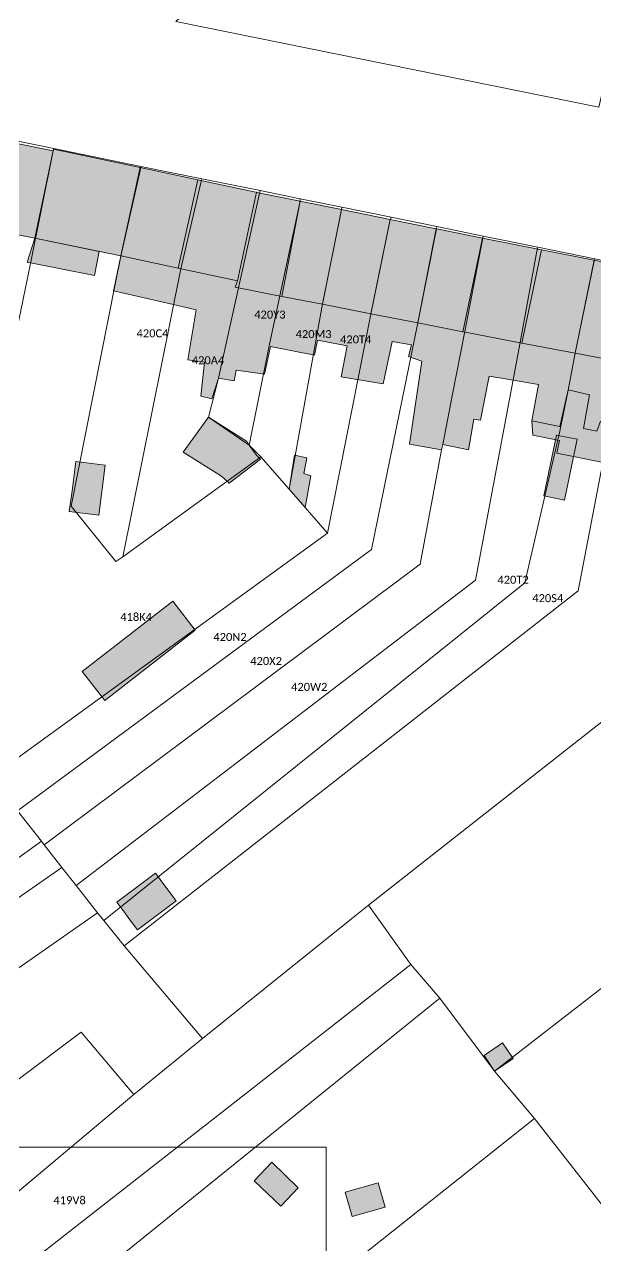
# Model space of a CAD drawing. Header units: metres. Extents: x 113120 to 240396, y 120329 to 242116.
# Drawn here: x 117283.6 to 117340.7, y 121474.9 to 121596.9 of the extents above; entities that cross this region are included whole.
import ezdxf

# ---------------------------------------------------------------- set-up
doc = ezdxf.new("R2010")
doc.units = ezdxf.units.M
doc.header["$LTSCALE"] = 3
doc.layers.get('0').update_dxf_attribs({"lineweight": 0})
for name, color, linetype, lineweight in [('Bpn_CaPa', 78, 'Continuous', 0), ('Bpn_ReBu', 4, 'Continuous', 0), ('Bpt_CaNu', 7, 'Continuous', 0), ('Hachure bâtiment', 11, 'Continuous', 0)]:
    doc.layers.add(name, color=color, linetype=linetype, lineweight=lineweight)
doc.styles.add('Legend', font='')
doc.styles.get('Legend').set_extended_font_data('Calibri')

msp = doc.modelspace()

# ---------------------------------------------------------------- hatches: boundary and pattern name
at = {"layer": 'Hachure bâtiment'}
h = msp.add_hatch(color=256, dxfattribs=at)
h.dxf.hatch_style = 1
h.paths.add_polyline_path([(117286.47, 121584.3), (117284.63, 121575.58), (117280.23, 121576.43), (117281.83, 121585.22)])
h = msp.add_hatch(color=256, dxfattribs=at)
h.dxf.hatch_style = 1
h.paths.add_polyline_path([(117295.17, 121582.63), (117293.22, 121573.79), (117284.63, 121575.58), (117286.47, 121584.3), (117286.5, 121584.47)])
h = msp.add_hatch(color=256, dxfattribs=at)
h.dxf.hatch_style = 1
h.paths.add_polyline_path([(117300.92, 121581.4), (117298.98, 121572.57), (117293.22, 121573.79), (117295.17, 121582.63)])
h = msp.add_hatch(color=256, dxfattribs=at)
h.dxf.hatch_style = 1
h.paths.add_polyline_path([(117306.58, 121580.2), (117306.79, 121580.16), (117304.92, 121571.32), (117298.98, 121572.57), (117300.92, 121581.4)])
h = msp.add_hatch(color=256, dxfattribs=at)
h.dxf.hatch_style = 1
h.paths.add_polyline_path([(117307.01, 121580.11), (117311.17, 121579.27), (117309.35, 121569.75), (117304.67, 121570.67), (117304.92, 121571.32), (117306.79, 121580.16)])
h = msp.add_hatch(color=256, dxfattribs=at)
h.dxf.hatch_style = 1
h.paths.add_polyline_path([(117315.3, 121578.43), (117313.4, 121568.96), (117309.35, 121569.75), (117311.17, 121579.27)])
h = msp.add_hatch(color=256, dxfattribs=at)
h.dxf.hatch_style = 1
h.paths.add_polyline_path([(117320.2, 121577.44), (117318.25, 121568.01), (117313.4, 121568.96), (117315.3, 121578.43)])
h = msp.add_hatch(color=256, dxfattribs=at)
h.dxf.hatch_style = 1
h.paths.add_polyline_path([(117324.61, 121576.54), (117324.78, 121576.51), (117322.95, 121567.09), (117318.25, 121568.01), (117320.2, 121577.44)])
h = msp.add_hatch(color=256, dxfattribs=at)
h.dxf.hatch_style = 1
h.paths.add_polyline_path([(117325.02, 121576.46), (117329.43, 121575.58), (117327.47, 121566.21), (117327.3, 121566.24), (117322.95, 121567.09), (117324.78, 121576.51)])
h = msp.add_hatch(color=256, dxfattribs=at)
h.dxf.hatch_style = 1
h.paths.add_polyline_path([(117284.63, 121575.58), (117291.05, 121574.24), (117290.58, 121571.85), (117283.86, 121573.18)])
h = msp.add_hatch(color=256, dxfattribs=at)
h.dxf.hatch_style = 1
h.paths.add_polyline_path([(117335.34, 121574.41), (117333.38, 121565.08), (117327.69, 121566.16), (117327.47, 121566.21), (117329.43, 121575.58)])
h = msp.add_hatch(color=256, dxfattribs=at)
h.dxf.hatch_style = 1
h.paths.add_polyline_path([(117298.98, 121572.57), (117304.92, 121571.32), (117304.67, 121570.67), (117309.35, 121569.75), (117313.4, 121568.96), (117318.25, 121568.01), (117322.95, 121567.09), (117327.3, 121566.24), (117327.47, 121566.21), (117327.69, 121566.16), (117333.38, 121565.08), (117338.7, 121564.07), (117343.77, 121563.12), (117342.43, 121557.07), (117341.23, 121557.27), (117340.87, 121556.28), (117339.53, 121556.53), (117340.13, 121559.92), (117338, 121560.4), (117337.16, 121556.73), (117334.37, 121557.32), (117335.03, 121560.93), (117332.33, 121561.4), (117330.1, 121561.78), (117329.23, 121557.38), (117328.57, 121557.48), (117328.03, 121554.4), (117325.47, 121554.93), (117325.32, 121554.4), (117322.12, 121554.98), (117323.37, 121563.27), (117322.01, 121563.74), (117322.32, 121564.9), (117320.37, 121565.23), (117319.47, 121561.02), (117315.28, 121561.7), (117315.88, 121564.82), (117312.92, 121565.38), (117312.6, 121563.87), (117308.22, 121564.73), (117307.62, 121561.98), (117307.4, 121562.01), (117304.77, 121562.38), (117304.57, 121561.32), (117303, 121561.57), (117302.33, 121559.5), (117301.23, 121559.77), (117301.6, 121563.17), (117299.92, 121563.42), (117300.77, 121568.4), (117298.32, 121568.96), (117292.5, 121570.3), (117292.56, 121570.6), (117293.22, 121573.79)])
h = msp.add_hatch(color=256, dxfattribs=at)
h.dxf.hatch_style = 1
h.paths.add_polyline_path([(117340.6, 121573.36), (117338.7, 121564.07), (117333.38, 121565.08), (117335.34, 121574.41)])
h = msp.add_hatch(color=256, dxfattribs=at)
h.dxf.hatch_style = 1
h.paths.add_polyline_path([(117345.37, 121572.42), (117345.35, 121572.33), (117343.77, 121563.12), (117338.7, 121564.07), (117340.6, 121573.36)])
h = msp.add_hatch(color=256, dxfattribs=at)
h.dxf.hatch_style = 1
h.paths.add_polyline_path([(117342.43, 121557.07), (117341.52, 121553.14), (117336.88, 121554.06), (117337.13, 121555.33), (117334.45, 121555.86), (117334.37, 121557.32), (117337.16, 121556.73), (117338, 121560.4), (117340.13, 121559.92), (117339.53, 121556.53), (117340.87, 121556.28), (117341.23, 121557.27)])
h = msp.add_hatch(color=256, dxfattribs=at)
h.dxf.hatch_style = 1
h.paths.add_polyline_path([(117305.8, 121555.28), (117306.08, 121554.88), (117306.8, 121553.87), (117307.22, 121553.47), (117304.08, 121551.07), (117303.3, 121551.77), (117299.47, 121554.18), (117302, 121557.69)])
h = msp.add_hatch(color=256, dxfattribs=at)
h.dxf.hatch_style = 1
h.paths.add_polyline_path([(117338.9, 121555.47), (117337.63, 121549.38), (117335.58, 121549.8), (117336.83, 121555.88)])
h = msp.add_hatch(color=256, dxfattribs=at)
h.dxf.hatch_style = 1
h.paths.add_polyline_path([(117288.07, 121548.24), (117288.34, 121550.32), (117288.71, 121553.24), (117291.67, 121552.86), (117291.03, 121547.86)])
h = msp.add_hatch(color=256, dxfattribs=at)
h.dxf.hatch_style = 1
h.paths.add_polyline_path([(117311.83, 121553.62), (117311.53, 121552.03), (117312.23, 121551.8), (117311.67, 121548.65), (117310.07, 121550.48), (117310.6, 121553.87)])
h = msp.add_hatch(color=256, dxfattribs=at)
h.dxf.hatch_style = 1
h.paths.add_polyline_path([(117291.62, 121529.35), (117289.37, 121532.24), (117298.42, 121539.28), (117300.66, 121536.39)])
h = msp.add_hatch(color=256, dxfattribs=at)
h.dxf.hatch_style = 1
h.paths.add_polyline_path([(117294.88, 121506.43), (117294.14, 121507.42), (117293.79, 121507.9), (117293.55, 121508.22), (117293.46, 121508.34), (117292.83, 121509.19), (117296.71, 121512.07), (117297.64, 121510.81), (117298.76, 121509.31)])
h = msp.add_hatch(color=256, dxfattribs=at)
h.dxf.hatch_style = 1
h.paths.add_polyline_path([(117332.48, 121493.57), (117330.63, 121492.3), (117329.58, 121493.85), (117331.42, 121495.12)])
h = msp.add_hatch(color=256, dxfattribs=at)
h.dxf.hatch_style = 1
h.paths.add_polyline_path([(117310.98, 121480.63), (117309.23, 121478.8), (117306.58, 121481.33), (117308.33, 121483.18)])
h = msp.add_hatch(color=256, dxfattribs=at)
h.dxf.hatch_style = 1
h.paths.add_polyline_path([(117319.7, 121478.7), (117316.38, 121477.77), (117315.68, 121480.18), (117319, 121481.13)])

# ---------------------------------------------------------------- linework, layer by layer
at = {"flags": 128}
msp.add_lwpolyline([(116736.27, 120667.93), (117313.77, 120667.93), (117313.77, 121484.68), (116736.27, 121484.68)], close=True, dxfattribs=at)
at = {"layer": 'Bpn_CaPa'}
for points in [[(117350.46, 121644.69), (117348.64, 121630.77), (117345.91, 121615.27), (117342.82, 121596.21), (117341.07, 121588.67), (117298.74, 121597.22), (117350.46, 121644.69)], [(117286.51, 121584.53), (117286.42, 121584.12), (117284.18, 121573.02), (117272.42, 121515.95), (117261.08, 121507.55), (117254.91, 121515.51), (117264.72, 121522.38), (117265.53, 121526.31), (117267.62, 121536.38), (117268.31, 121539.7), (117275.65, 121575.95), (117277.52, 121586.35), (117286.51, 121584.53)], [(117286.51, 121584.53), (117295.24, 121582.75), (117295.15, 121582.34), (117293.23, 121573.78), (117292.68, 121571.13), (117288.27, 121548.78), (117292.73, 121543.23), (117293.42, 121543.72), (117307.23, 121553.72), (117310.07, 121550.48), (117313.92, 121546.08), (117280.12, 121521.6), (117272.42, 121515.95), (117284.18, 121573.02), (117286.42, 121584.12), (117286.51, 121584.53)], [(117301.32, 121581.51), (117301.24, 121581.11), (117299.24, 121572.51), (117293.42, 121543.72), (117292.73, 121543.23), (117288.27, 121548.78), (117292.68, 121571.13), (117293.23, 121573.78), (117295.15, 121582.34), (117295.24, 121582.75), (117301.32, 121581.51)], [(117306.08, 121554.88), (117307.23, 121553.72), (117293.42, 121543.72), (117299.24, 121572.51), (117301.24, 121581.11), (117301.32, 121581.51), (117307.17, 121580.32), (117307.08, 121579.9), (117303.87, 121565.5), (117303, 121561.57), (117302, 121557.69), (117306.08, 121554.88)], [(117306.08, 121554.88), (117302, 121557.69), (117303, 121561.57), (117303.87, 121565.5), (117307.08, 121579.9), (117307.17, 121580.32), (117311.17, 121579.51), (117311.16, 121579.09), (117309.15, 121569.79), (117308.07, 121564.79), (117306.08, 121554.88)], [(117306.08, 121554.88), (117308.07, 121564.79), (117309.15, 121569.79), (117311.16, 121579.09), (117311.17, 121579.51), (117315.35, 121578.66), (117315.29, 121578.25), (117313.41, 121568.99), (117310.07, 121550.48), (117307.23, 121553.72), (117306.08, 121554.88)], [(117315.35, 121578.66), (117320.27, 121577.66), (117320.15, 121577.27), (117318.24, 121567.98), (117313.92, 121546.08), (117310.07, 121550.48), (117313.41, 121568.99), (117315.29, 121578.25), (117315.35, 121578.66)], [(117324.86, 121576.73), (117324.78, 121576.32), (117322.95, 121567.09), (117318.32, 121544.43), (117282.87, 121518.33), (117280.12, 121521.6), (117313.92, 121546.08), (117318.24, 121567.98), (117320.15, 121577.27), (117320.27, 121577.66), (117324.86, 121576.73)], [(117324.86, 121576.73), (117329.5, 121575.78), (117329.42, 121575.39), (117327.65, 121566.23), (117326.44, 121559.96), (117325.47, 121554.93), (117325.32, 121554.4), (117323.2, 121542.97), (117285.56, 121514.91), (117285.27, 121515.27), (117282.87, 121518.33), (117318.32, 121544.43), (117322.95, 121567.09), (117324.78, 121576.32), (117324.86, 121576.73)], [(117288.74, 121510.86), (117287.33, 121512.65), (117285.56, 121514.91), (117323.2, 121542.97), (117325.32, 121554.4), (117325.47, 121554.93), (117326.44, 121559.96), (117327.65, 121566.23), (117329.42, 121575.39), (117329.5, 121575.78), (117334.98, 121574.67), (117334.86, 121574.28), (117333.2, 121565.14), (117328.74, 121541.37), (117288.74, 121510.86)], [(117340.66, 121573.51), (117340.56, 121573.12), (117338.7, 121564.07), (117337.96, 121560.21), (117337.16, 121556.26), (117333.67, 121541.1), (117291.51, 121507.36), (117290.88, 121508.13), (117288.74, 121510.86), (117328.74, 121541.37), (117333.2, 121565.14), (117334.86, 121574.28), (117334.98, 121574.67), (117340.66, 121573.51)], [(117293.55, 121504.83), (117291.51, 121507.36), (117333.67, 121541.1), (117337.16, 121556.26), (117337.96, 121560.21), (117338.7, 121564.07), (117340.56, 121573.12), (117340.66, 121573.51), (117345.43, 121572.54), (117345.32, 121572.15), (117341.57, 121553.68), (117339, 121540.3), (117293.55, 121504.83)], [(117293.55, 121504.83), (117339, 121540.3), (117341.57, 121553.68), (117345.32, 121572.15), (117345.43, 121572.54), (117388.07, 121563.87), (117318.02, 121508.87), (117301.41, 121495.57), (117293.55, 121504.83)], [(117398.95, 121561.66), (117397.93, 121556.52), (117395.78, 121546.72), (117394.96, 121542.1), (117330.63, 121492.3), (117325.14, 121499.6), (117322.27, 121502.95), (117318.02, 121508.87), (117388.07, 121563.87), (117398.95, 121561.66)], [(117343.7, 121475.96), (117334.63, 121487.55), (117330.63, 121492.3), (117394.96, 121542.1), (117395.78, 121546.72), (117397.93, 121556.52), (117398.95, 121561.66), (117408.77, 121559.67), (117405.96, 121545.94), (117401.34, 121521.72), (117343.7, 121475.96)], [(117227.8, 121478.02), (117225.02, 121482.19), (117232.47, 121485.84), (117234.61, 121486.95), (117241.73, 121491.2), (117260.58, 121502.08), (117282.87, 121518.33), (117285.27, 121515.27), (117267.49, 121502.5), (117254.78, 121493.95), (117240.72, 121485.32), (117236.94, 121483.23), (117234.74, 121481.81), (117227.8, 121478.02)], [(117227.8, 121478.02), (117234.74, 121481.81), (117236.94, 121483.23), (117240.72, 121485.32), (117254.78, 121493.95), (117267.49, 121502.5), (117285.27, 121515.27), (117285.56, 121514.91), (117287.33, 121512.65), (117247.98, 121485.3), (117243.16, 121482.06), (117240.11, 121480.01), (117238.51, 121479.05), (117230.48, 121474.94), (117227.8, 121478.02)], [(117288.74, 121510.86), (117290.88, 121508.13), (117251.51, 121480.67), (117249.35, 121479.06), (117243.52, 121475.12), (117242.78, 121474.51), (117235.83, 121468.8), (117232.74, 121472.35), (117230.48, 121474.94), (117238.51, 121479.05), (117240.11, 121480.01), (117243.16, 121482.06), (117247.98, 121485.3), (117287.33, 121512.65), (117288.74, 121510.86)], [(117293.55, 121504.83), (117301.41, 121495.57), (117294.52, 121489.95), (117289.27, 121496.2), (117257.17, 121472.12), (117249.92, 121466.68), (117242.42, 121460.99), (117235.83, 121468.8), (117242.78, 121474.51), (117243.52, 121475.12), (117249.35, 121479.06), (117251.51, 121480.67), (117290.88, 121508.13), (117291.51, 121507.36), (117293.55, 121504.83)], [(117301.41, 121495.57), (117318.02, 121508.87), (117322.27, 121502.95), (117268.43, 121460.93), (117260.58, 121454.89), (117260.05, 121454.48), (117253.04, 121449.09), (117248.98, 121453.83), (117253.59, 121457.17), (117256.06, 121459.16), (117278.7, 121476.72), (117294.52, 121489.95), (117301.41, 121495.57)], [(117253.04, 121449.09), (117260.05, 121454.48), (117260.58, 121454.89), (117268.43, 121460.93), (117322.27, 121502.95), (117325.14, 121499.6), (117270.59, 121455.6), (117268.21, 121453.79), (117266.62, 121452.47), (117263.93, 121450.52), (117256.8, 121444.64), (117253.04, 121449.09)], [(117334.63, 121487.55), (117280.6, 121444.71), (117276.32, 121441.21), (117271.61, 121437.5), (117266.35, 121433.44), (117264.47, 121435.66), (117263.57, 121436.48), (117256.8, 121444.64), (117263.93, 121450.52), (117266.62, 121452.47), (117268.21, 121453.79), (117270.59, 121455.6), (117325.14, 121499.6), (117330.63, 121492.3), (117334.63, 121487.55)], [(117294.52, 121489.95), (117278.7, 121476.72), (117275.3, 121480.82), (117256.82, 121466.22), (117256.45, 121465.93), (117252.6, 121462.9), (117250.34, 121461.23), (117245.24, 121457.63), (117242.42, 121460.99), (117249.92, 121466.68), (117257.17, 121472.12), (117289.27, 121496.2), (117294.52, 121489.95)], [(117343.7, 121475.96), (117331.42, 121466.27), (117290.41, 121432.8), (117288.87, 121434.62), (117286.37, 121432.61), (117282.28, 121434.02), (117272.54, 121425.99), (117269.98, 121429.32), (117275.07, 121433.48), (117279.8, 121437.4), (117276.32, 121441.21), (117280.6, 121444.71), (117334.63, 121487.55), (117343.7, 121475.96)]]:
    msp.add_lwpolyline(points, close=True, dxfattribs=at)
at = {"layer": 'Bpn_ReBu'}
for points in [[(117286.47, 121584.3), (117284.63, 121575.58), (117280.23, 121576.43), (117281.83, 121585.22), (117286.47, 121584.3)], [(117295.17, 121582.63), (117293.22, 121573.79), (117284.63, 121575.58), (117286.47, 121584.3), (117286.5, 121584.47), (117295.17, 121582.63)], [(117300.92, 121581.4), (117298.98, 121572.57), (117293.22, 121573.79), (117295.17, 121582.63), (117300.92, 121581.4)], [(117306.58, 121580.2), (117306.79, 121580.16), (117304.92, 121571.32), (117298.98, 121572.57), (117300.92, 121581.4), (117306.58, 121580.2)], [(117307.01, 121580.11), (117311.17, 121579.27), (117309.35, 121569.75), (117304.67, 121570.67), (117304.92, 121571.32), (117306.79, 121580.16), (117307.01, 121580.11)], [(117315.3, 121578.43), (117313.4, 121568.96), (117309.35, 121569.75), (117311.17, 121579.27), (117315.3, 121578.43)], [(117320.2, 121577.44), (117318.25, 121568.01), (117313.4, 121568.96), (117315.3, 121578.43), (117320.2, 121577.44)], [(117324.61, 121576.54), (117324.78, 121576.51), (117322.95, 121567.09), (117318.25, 121568.01), (117320.2, 121577.44), (117324.61, 121576.54)], [(117325.02, 121576.46), (117329.43, 121575.58), (117327.47, 121566.21), (117327.3, 121566.24), (117322.95, 121567.09), (117324.78, 121576.51), (117325.02, 121576.46)], [(117284.63, 121575.58), (117291.05, 121574.24), (117290.58, 121571.85), (117283.86, 121573.18), (117284.63, 121575.58)], [(117335.34, 121574.41), (117333.38, 121565.08), (117327.69, 121566.16), (117327.47, 121566.21), (117329.43, 121575.58), (117335.34, 121574.41)], [(117340.6, 121573.36), (117338.7, 121564.07), (117333.38, 121565.08), (117335.34, 121574.41), (117340.6, 121573.36)], [(117345.37, 121572.42), (117345.35, 121572.33), (117343.77, 121563.12), (117338.7, 121564.07), (117340.6, 121573.36), (117345.37, 121572.42)], [(117342.43, 121557.07), (117341.52, 121553.14), (117336.88, 121554.06), (117337.13, 121555.33), (117334.45, 121555.86), (117334.37, 121557.32), (117337.16, 121556.73), (117338, 121560.4), (117340.13, 121559.92), (117339.53, 121556.53), (117340.87, 121556.28), (117341.23, 121557.27), (117342.43, 121557.07)], [(117305.8, 121555.28), (117306.08, 121554.88), (117306.8, 121553.87), (117307.22, 121553.47), (117304.08, 121551.07), (117303.3, 121551.77), (117299.47, 121554.18), (117302, 121557.69), (117305.8, 121555.28)], [(117338.9, 121555.47), (117337.63, 121549.38), (117335.58, 121549.8), (117336.83, 121555.88), (117338.9, 121555.47)], [(117288.07, 121548.24), (117288.34, 121550.32), (117288.71, 121553.24), (117291.67, 121552.86), (117291.03, 121547.86), (117288.07, 121548.24)], [(117311.83, 121553.62), (117311.53, 121552.03), (117312.23, 121551.8), (117311.67, 121548.65), (117310.07, 121550.48), (117310.6, 121553.87), (117311.83, 121553.62)], [(117291.62, 121529.35), (117289.37, 121532.24), (117298.42, 121539.28), (117300.66, 121536.39), (117291.62, 121529.35)], [(117294.88, 121506.43), (117294.14, 121507.42), (117293.79, 121507.9), (117293.55, 121508.22), (117293.46, 121508.34), (117292.83, 121509.19), (117296.71, 121512.07), (117297.64, 121510.81), (117298.76, 121509.31), (117294.88, 121506.43)], [(117332.48, 121493.57), (117330.63, 121492.3), (117329.58, 121493.85), (117331.42, 121495.12), (117332.48, 121493.57)], [(117310.98, 121480.63), (117309.23, 121478.8), (117306.58, 121481.33), (117308.33, 121483.18), (117310.98, 121480.63)], [(117319.7, 121478.7), (117316.38, 121477.77), (117315.68, 121480.18), (117319, 121481.13), (117319.7, 121478.7)]]:
    msp.add_lwpolyline(points, close=True, dxfattribs=at)
msp.add_lwpolyline([(117340.87, 121556.28), (117339.53, 121556.53), (117340.13, 121559.92), (117338, 121560.4), (117337.16, 121556.73), (117334.37, 121557.32), (117335.03, 121560.93), (117332.33, 121561.4), (117330.1, 121561.78), (117329.23, 121557.38), (117328.57, 121557.48), (117328.03, 121554.4), (117325.47, 121554.93), (117325.32, 121554.4), (117322.12, 121554.98), (117323.37, 121563.27), (117322.01, 121563.74), (117322.32, 121564.9), (117320.37, 121565.23), (117319.47, 121561.02), (117315.28, 121561.7), (117315.88, 121564.82), (117312.92, 121565.38), (117312.6, 121563.87), (117308.22, 121564.73), (117307.62, 121561.98), (117307.4, 121562.01), (117304.77, 121562.38), (117304.57, 121561.32), (117303, 121561.57), (117302.33, 121559.5), (117301.23, 121559.77), (117301.6, 121563.17), (117299.92, 121563.42), (117300.77, 121568.4), (117298.32, 121568.96), (117292.5, 121570.3), (117292.56, 121570.6), (117293.22, 121573.79), (117298.98, 121572.57), (117298.98, 121572.57), (117304.92, 121571.32), (117304.67, 121570.67), (117309.35, 121569.75), (117313.4, 121568.96), (117318.25, 121568.01), (117322.95, 121567.09), (117327.3, 121566.24), (117327.47, 121566.21), (117327.69, 121566.16), (117333.38, 121565.08), (117338.7, 121564.07), (117343.77, 121563.12)], dxfattribs=at)

# ---------------------------------------------------------------- texts
at = {"layer": 'Bpt_CaNu', "char_height": 0.8, "attachment_point": 7, "style": 'Legend'}
for s, insert in [('420Y3', (117306.58, 121567.52)), ('420C4', (117294.8, 121565.65)), ('420M3', (117310.72, 121565.57)), ('420T4', (117315.17, 121565.04)), ('420A4', (117300.33, 121562.95)), ('420T2', (117330.92, 121541.01)), ('420S4', (117334.41, 121539.17)), ('418K4', (117293.17, 121537.3)), ('420N2', (117302.49, 121535.29)), ('420X2', (117306.18, 121532.89)), ('420W2', (117310.27, 121530.3)), ('419V8', (117286.48, 121478.98))]:
    msp.add_mtext(s, dxfattribs=dict(at, insert=insert))

doc.saveas('drawing.dxf')
